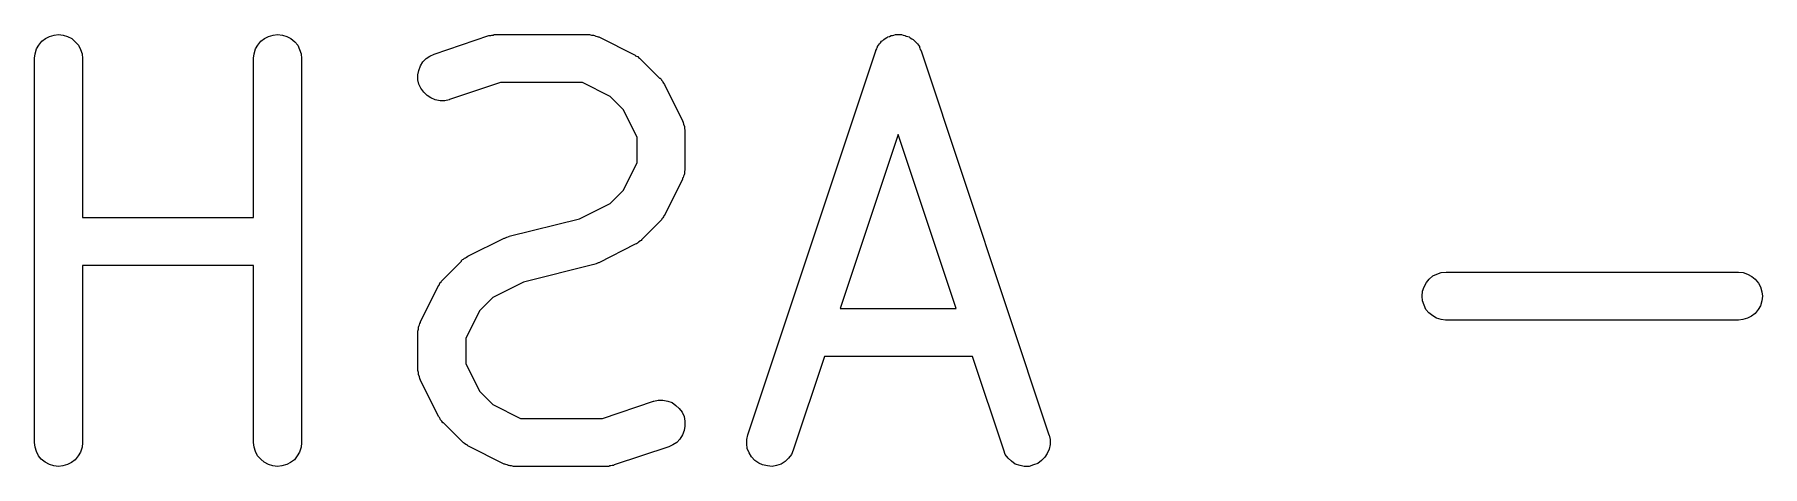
# Model space of a CAD drawing. Extents: x 129.3 to 161.9, y -126.2 to -63.9.
# Drawn here: x 153.773 to 157.378, y -125.888 to -124.988 of the extents above; entities that cross this region are included whole.
import ezdxf

# ---------------------------------------------------------------- set-up
doc = ezdxf.new("R2010")
doc.units = 0
doc.layers.add('BLACK', color=7, linetype='CONTINUOUS')

msp = doc.modelspace()

# ---------------------------------------------------------------- linework, layer by layer
at = {"layer": 'BLACK', "linetype": 'CONTINUOUS'}
for p, q in [((153.774, -125.028), (153.777, -125.018)), ((153.777, -125.018), (153.782, -125.01)), ((153.782, -125.01), (153.788, -125.002)), ((153.788, -125.002), (153.796, -124.996)), ((153.796, -124.996), (153.804, -124.992)), ((153.804, -124.992), (153.814, -124.989)), ((153.814, -124.989), (153.823, -124.988)), ((153.823, -124.988), (153.833, -124.989)), ((153.833, -124.989), (153.842, -124.992)), ((153.842, -124.992), (153.851, -124.996)), ((153.851, -124.996), (153.858, -125.003)), ((153.858, -125.003), (153.865, -125.01)), ((153.865, -125.01), (153.869, -125.019)), ((153.869, -125.019), (153.872, -125.028)), ((154.231, -125.028), (154.234, -125.018)), ((154.234, -125.018), (154.239, -125.01)), ((154.239, -125.01), (154.245, -125.002)), ((154.245, -125.002), (154.253, -124.996)), ((154.253, -124.996), (154.261, -124.992)), ((154.261, -124.992), (154.271, -124.989)), ((154.271, -124.989), (154.28, -124.988)), ((154.28, -124.988), (154.29, -124.989)), ((154.29, -124.989), (154.299, -124.992)), ((154.299, -124.992), (154.308, -124.996)), ((154.308, -124.996), (154.316, -125.003)), ((154.316, -125.003), (154.322, -125.01)), ((154.322, -125.01), (154.326, -125.019)), ((154.326, -125.019), (154.329, -125.028)), ((154.607, -125.029), (154.721, -124.99)), ((154.721, -124.99), (154.722, -124.99)), ((154.722, -124.99), (154.725, -124.99)), ((154.725, -124.99), (154.727, -124.989)), ((154.727, -124.989), (154.73, -124.989)), ((154.73, -124.989), (154.732, -124.988)), ((154.732, -124.988), (154.734, -124.988)), ((154.734, -124.988), (154.737, -124.988)), ((154.737, -124.988), (154.928, -124.988)), ((154.928, -124.988), (154.93, -124.988)), ((154.928, -124.988), (154.928, -124.988)), ((154.93, -124.988), (154.931, -124.988)), ((154.931, -124.988), (154.935, -124.989)), ((154.935, -124.989), (154.938, -124.989)), ((154.938, -124.989), (154.939, -124.989)), ((154.939, -124.989), (154.941, -124.99)), ((154.941, -124.99), (154.944, -124.991)), ((154.944, -124.991), (154.947, -124.992)), ((154.947, -124.992), (154.949, -124.993)), ((154.949, -124.993), (154.95, -124.993)), ((154.95, -124.993), (155.026, -125.031)), ((155.528, -125.021), (155.53, -125.018)), ((155.528, -125.022), (155.528, -125.021)), ((155.53, -125.018), (155.531, -125.015)), ((155.531, -125.015), (155.532, -125.014)), ((155.532, -125.013), (155.534, -125.01)), ((155.532, -125.014), (155.532, -125.013)), ((155.534, -125.01), (155.536, -125.007)), ((155.536, -125.007), (155.537, -125.006)), ((155.537, -125.006), (155.538, -125.005)), ((155.538, -125.005), (155.54, -125.002)), ((155.54, -125.002), (155.543, -125)), ((155.543, -125), (155.544, -124.999)), ((155.544, -124.999), (155.545, -124.998)), ((155.545, -124.998), (155.548, -124.996)), ((155.548, -124.996), (155.551, -124.994)), ((155.551, -124.994), (155.552, -124.994)), ((155.552, -124.994), (155.553, -124.993)), ((155.553, -124.993), (155.557, -124.992)), ((155.557, -124.992), (155.56, -124.99)), ((155.56, -124.99), (155.561, -124.99)), ((155.561, -124.99), (155.563, -124.99)), ((155.563, -124.99), (155.566, -124.989)), ((155.566, -124.989), (155.569, -124.988)), ((155.569, -124.988), (155.571, -124.988)), ((155.571, -124.988), (155.572, -124.988)), ((155.572, -124.988), (155.576, -124.988)), ((155.576, -124.988), (155.579, -124.988)), ((155.579, -124.988), (155.58, -124.988)), ((155.58, -124.988), (155.582, -124.988)), ((155.582, -124.988), (155.585, -124.989)), ((155.585, -124.989), (155.589, -124.99)), ((155.589, -124.99), (155.59, -124.99)), ((155.59, -124.99), (155.591, -124.991)), ((155.591, -124.991), (155.595, -124.992)), ((155.595, -124.992), (155.598, -124.993)), ((155.598, -124.993), (155.599, -124.994)), ((155.599, -124.994), (155.6, -124.995)), ((155.6, -124.995), (155.603, -124.997)), ((155.603, -124.997), (155.606, -124.998)), ((155.606, -124.998), (155.607, -124.999)), ((155.607, -124.999), (155.608, -125)), ((155.608, -125), (155.611, -125.003)), ((155.611, -125.003), (155.613, -125.005)), ((155.613, -125.005), (155.614, -125.006)), ((155.614, -125.006), (155.615, -125.007)), ((155.615, -125.007), (155.617, -125.01)), ((155.617, -125.01), (155.619, -125.013)), ((155.619, -125.013), (155.619, -125.014)), ((155.619, -125.014), (155.62, -125.016)), ((155.62, -125.016), (155.621, -125.019)), ((155.621, -125.019), (155.623, -125.022)), ((153.773, -125.037), (153.774, -125.028)), ((153.773, -125.038), (153.773, -125.037)), ((153.773, -125.838), (153.773, -125.038)), ((153.872, -125.028), (153.873, -125.038)), ((153.873, -125.038), (153.873, -125.369)), ((154.23, -125.037), (154.231, -125.028)), ((154.23, -125.038), (154.23, -125.037)), ((154.23, -125.369), (154.23, -125.038)), ((154.329, -125.028), (154.33, -125.038)), ((154.33, -125.038), (154.33, -125.838)), ((154.575, -125.063), (154.578, -125.053)), ((154.578, -125.053), (154.583, -125.045)), ((154.583, -125.045), (154.59, -125.038)), ((154.59, -125.038), (154.598, -125.033)), ((154.598, -125.033), (154.607, -125.029)), ((155.026, -125.031), (155.027, -125.032)), ((155.027, -125.032), (155.029, -125.033)), ((155.029, -125.033), (155.032, -125.034)), ((155.032, -125.034), (155.033, -125.036)), ((155.033, -125.036), (155.035, -125.037)), ((155.035, -125.037), (155.037, -125.039)), ((155.037, -125.039), (155.039, -125.041)), ((155.039, -125.041), (155.077, -125.079)), ((155.261, -125.822), (155.528, -125.022)), ((155.623, -125.022), (155.889, -125.822)), ((154.573, -125.072), (154.575, -125.063)), ((154.573, -125.082), (154.573, -125.072)), ((154.575, -125.091), (154.573, -125.082)), ((154.579, -125.1), (154.575, -125.091)), ((154.745, -125.088), (154.639, -125.123)), ((154.916, -125.088), (154.745, -125.088)), ((154.974, -125.117), (154.916, -125.088)), ((155.077, -125.079), (155.078, -125.079)), ((155.078, -125.079), (155.08, -125.081)), ((155.08, -125.081), (155.081, -125.083)), ((155.081, -125.083), (155.083, -125.085)), ((155.083, -125.085), (155.084, -125.087)), ((155.084, -125.087), (155.085, -125.089)), ((155.085, -125.089), (155.087, -125.092)), ((155.087, -125.092), (155.125, -125.168)), ((154.585, -125.108), (154.579, -125.1)), ((154.592, -125.115), (154.585, -125.108)), ((154.6, -125.12), (154.592, -125.115)), ((154.609, -125.124), (154.6, -125.12)), ((154.619, -125.126), (154.609, -125.124)), ((154.629, -125.126), (154.619, -125.126)), ((154.638, -125.124), (154.629, -125.126)), ((154.639, -125.123), (154.638, -125.124)), ((155.001, -125.144), (154.974, -125.117)), ((155.03, -125.202), (155.001, -125.144)), ((155.125, -125.168), (155.125, -125.169)), ((155.125, -125.169), (155.126, -125.17)), ((155.126, -125.17), (155.126, -125.171)), ((155.126, -125.171), (155.127, -125.175)), ((155.127, -125.175), (155.128, -125.178)), ((155.128, -125.178), (155.129, -125.179)), ((155.129, -125.179), (155.129, -125.181)), ((155.129, -125.181), (155.129, -125.184)), ((155.129, -125.184), (155.13, -125.187)), ((155.13, -125.187), (155.13, -125.189)), ((155.13, -125.189), (155.13, -125.19)), ((155.13, -125.19), (155.13, -125.266)), ((155.575, -125.196), (155.454, -125.559)), ((155.696, -125.559), (155.575, -125.196)), ((155.03, -125.255), (155.03, -125.202)), ((155.001, -125.313), (155.03, -125.255)), ((155.13, -125.27), (155.129, -125.273)), ((155.129, -125.273), (155.129, -125.277)), ((155.13, -125.266), (155.13, -125.267)), ((155.13, -125.267), (155.13, -125.269)), ((155.13, -125.269), (155.13, -125.27)), ((155.125, -125.289), (155.087, -125.365)), ((155.126, -125.286), (155.125, -125.287)), ((155.125, -125.287), (155.125, -125.289)), ((155.127, -125.283), (155.126, -125.286)), ((155.128, -125.28), (155.127, -125.283)), ((155.129, -125.278), (155.128, -125.28)), ((155.129, -125.277), (155.129, -125.278)), ((154.91, -125.372), (154.974, -125.34)), ((154.974, -125.34), (155.001, -125.313)), ((153.873, -125.369), (154.23, -125.369)), ((154.763, -125.408), (154.91, -125.372)), ((155.077, -125.378), (155.039, -125.416)), ((155.079, -125.376), (155.077, -125.378)), ((155.081, -125.374), (155.079, -125.376)), ((155.082, -125.372), (155.081, -125.374)), ((155.084, -125.37), (155.082, -125.372)), ((155.085, -125.368), (155.084, -125.37)), ((155.086, -125.366), (155.085, -125.368)), ((155.087, -125.365), (155.086, -125.366)), ((154.677, -125.45), (154.753, -125.412)), ((154.753, -125.412), (154.754, -125.412)), ((154.754, -125.412), (154.758, -125.41)), ((154.754, -125.412), (154.754, -125.412)), ((154.754, -125.412), (154.754, -125.412)), ((154.758, -125.41), (154.763, -125.409)), ((154.763, -125.409), (154.763, -125.408)), ((154.763, -125.409), (154.763, -125.409)), ((155.039, -125.417), (155.037, -125.418)), ((155.039, -125.416), (155.039, -125.417)), ((154.67, -125.454), (154.672, -125.453)), ((154.672, -125.453), (154.674, -125.452)), ((154.674, -125.452), (154.677, -125.45)), ((155.026, -125.425), (154.95, -125.464)), ((155.029, -125.424), (155.026, -125.425)), ((155.031, -125.423), (155.029, -125.424)), ((155.033, -125.421), (155.031, -125.423)), ((155.034, -125.42), (155.033, -125.421)), ((155.037, -125.418), (155.034, -125.42)), ((154.23, -125.469), (153.873, -125.469)), ((153.873, -125.469), (153.873, -125.838)), ((154.23, -125.838), (154.23, -125.469)), ((154.626, -125.498), (154.664, -125.46)), ((154.664, -125.459), (154.666, -125.457)), ((154.664, -125.46), (154.664, -125.459)), ((154.666, -125.457), (154.668, -125.456)), ((154.668, -125.456), (154.67, -125.454)), ((154.94, -125.467), (154.793, -125.504)), ((154.945, -125.466), (154.94, -125.467)), ((154.94, -125.467), (154.94, -125.467)), ((154.94, -125.467), (154.94, -125.467)), ((154.949, -125.464), (154.945, -125.466)), ((154.95, -125.464), (154.949, -125.464)), ((154.949, -125.464), (154.949, -125.464)), ((154.949, -125.464), (154.949, -125.464)), ((156.69, -125.491), (156.699, -125.487)), ((156.699, -125.487), (156.708, -125.484)), ((156.708, -125.484), (156.718, -125.483)), ((156.718, -125.483), (157.328, -125.483)), ((157.328, -125.483), (157.338, -125.484)), ((157.328, -125.483), (157.328, -125.483)), ((157.338, -125.484), (157.347, -125.487)), ((157.347, -125.487), (157.356, -125.492)), ((154.578, -125.587), (154.616, -125.511)), ((154.616, -125.511), (154.617, -125.51)), ((154.617, -125.51), (154.618, -125.508)), ((154.618, -125.508), (154.619, -125.505)), ((154.619, -125.505), (154.621, -125.504)), ((154.621, -125.504), (154.622, -125.502)), ((154.622, -125.502), (154.624, -125.5)), ((154.624, -125.5), (154.626, -125.498)), ((154.793, -125.504), (154.729, -125.536)), ((156.668, -125.533), (156.669, -125.523)), ((156.669, -125.523), (156.672, -125.514)), ((156.672, -125.514), (156.677, -125.505)), ((156.677, -125.505), (156.683, -125.498)), ((156.683, -125.498), (156.69, -125.491)), ((157.356, -125.492), (157.363, -125.498)), ((157.363, -125.498), (157.37, -125.506)), ((157.37, -125.506), (157.374, -125.514)), ((157.374, -125.514), (157.377, -125.524)), ((157.377, -125.524), (157.378, -125.533)), ((154.729, -125.536), (154.702, -125.563)), ((155.454, -125.559), (155.696, -125.559)), ((156.669, -125.543), (156.668, -125.533)), ((156.672, -125.552), (156.669, -125.543)), ((156.676, -125.561), (156.672, -125.552)), ((156.682, -125.568), (156.676, -125.561)), ((157.369, -125.561), (157.363, -125.569)), ((157.374, -125.553), (157.369, -125.561)), ((157.377, -125.543), (157.374, -125.553)), ((157.378, -125.533), (157.377, -125.543)), ((154.574, -125.598), (154.575, -125.596)), ((154.574, -125.599), (154.574, -125.598)), ((154.575, -125.596), (154.576, -125.593)), ((154.576, -125.593), (154.577, -125.59)), ((154.577, -125.59), (154.578, -125.588)), ((154.578, -125.588), (154.578, -125.587)), ((154.702, -125.563), (154.673, -125.621)), ((156.69, -125.574), (156.682, -125.568)), ((156.698, -125.579), (156.69, -125.574)), ((156.708, -125.582), (156.698, -125.579)), ((156.717, -125.583), (156.708, -125.582)), ((156.718, -125.583), (156.717, -125.583)), ((157.328, -125.583), (156.718, -125.583)), ((157.337, -125.582), (157.328, -125.583)), ((157.347, -125.579), (157.337, -125.582)), ((157.355, -125.575), (157.347, -125.579)), ((157.363, -125.569), (157.355, -125.575)), ((154.573, -125.606), (154.574, -125.602)), ((154.573, -125.607), (154.573, -125.606)), ((154.573, -125.609), (154.573, -125.607)), ((154.573, -125.686), (154.573, -125.609)), ((154.573, -125.609), (154.573, -125.609)), ((154.574, -125.602), (154.574, -125.599)), ((154.673, -125.621), (154.673, -125.674)), ((155.421, -125.659), (155.356, -125.854)), ((155.73, -125.659), (155.421, -125.659)), ((155.795, -125.854), (155.73, -125.659)), ((154.573, -125.687), (154.573, -125.686)), ((154.573, -125.688), (154.573, -125.687)), ((154.574, -125.692), (154.573, -125.688)), ((154.574, -125.695), (154.574, -125.692)), ((154.574, -125.697), (154.574, -125.695)), ((154.575, -125.698), (154.574, -125.697)), ((154.576, -125.701), (154.575, -125.698)), ((154.577, -125.705), (154.576, -125.701)), ((154.577, -125.706), (154.577, -125.705)), ((154.578, -125.707), (154.577, -125.706)), ((154.673, -125.674), (154.702, -125.732)), ((154.578, -125.708), (154.578, -125.707)), ((154.616, -125.784), (154.578, -125.708)), ((154.702, -125.732), (154.729, -125.759)), ((154.729, -125.759), (154.787, -125.788)), ((154.958, -125.788), (155.064, -125.752)), ((155.064, -125.752), (155.065, -125.752)), ((155.065, -125.752), (155.074, -125.75)), ((155.074, -125.75), (155.084, -125.75)), ((155.084, -125.75), (155.094, -125.752)), ((155.094, -125.752), (155.103, -125.755)), ((155.103, -125.755), (155.111, -125.761)), ((155.111, -125.761), (155.118, -125.767)), ((155.118, -125.767), (155.124, -125.775)), ((155.124, -125.775), (155.128, -125.784)), ((154.618, -125.786), (154.616, -125.784)), ((154.619, -125.789), (154.618, -125.786)), ((154.62, -125.791), (154.619, -125.789)), ((154.621, -125.792), (154.62, -125.791)), ((154.623, -125.794), (154.621, -125.792)), ((154.625, -125.797), (154.623, -125.794)), ((154.626, -125.797), (154.625, -125.797)), ((154.664, -125.835), (154.626, -125.797)), ((154.787, -125.788), (154.958, -125.788)), ((155.128, -125.813), (155.125, -125.822)), ((155.128, -125.784), (155.13, -125.794)), ((155.13, -125.804), (155.128, -125.813)), ((155.13, -125.794), (155.13, -125.804)), ((153.774, -125.848), (153.773, -125.838)), ((153.777, -125.857), (153.774, -125.848)), ((153.872, -125.848), (153.869, -125.858)), ((153.873, -125.839), (153.872, -125.848)), ((153.873, -125.838), (153.873, -125.839)), ((154.231, -125.848), (154.23, -125.838)), ((154.234, -125.857), (154.231, -125.848)), ((154.329, -125.848), (154.326, -125.858)), ((154.33, -125.839), (154.329, -125.848)), ((154.33, -125.838), (154.33, -125.839)), ((154.666, -125.837), (154.664, -125.835)), ((154.668, -125.839), (154.666, -125.837)), ((154.67, -125.84), (154.668, -125.839)), ((154.671, -125.841), (154.67, -125.84)), ((154.674, -125.843), (154.671, -125.841)), ((154.676, -125.844), (154.674, -125.843)), ((154.677, -125.845), (154.676, -125.844)), ((154.753, -125.883), (154.677, -125.845)), ((155.096, -125.847), (154.982, -125.885)), ((155.105, -125.843), (155.096, -125.847)), ((155.113, -125.838), (155.105, -125.843)), ((155.119, -125.831), (155.113, -125.838)), ((155.125, -125.822), (155.119, -125.831)), ((155.259, -125.832), (155.261, -125.822)), ((155.259, -125.841), (155.259, -125.832)), ((155.26, -125.851), (155.259, -125.841)), ((155.889, -125.822), (155.89, -125.823)), ((155.89, -125.823), (155.892, -125.832)), ((155.892, -125.842), (155.89, -125.852)), ((155.892, -125.832), (155.892, -125.842)), ((153.781, -125.866), (153.777, -125.857)), ((153.787, -125.873), (153.781, -125.866)), ((153.795, -125.879), (153.787, -125.873)), ((153.804, -125.884), (153.795, -125.879)), ((153.813, -125.887), (153.804, -125.884)), ((153.842, -125.884), (153.832, -125.887)), ((153.85, -125.88), (153.842, -125.884)), ((153.858, -125.874), (153.85, -125.88)), ((153.864, -125.866), (153.858, -125.874)), ((153.869, -125.858), (153.864, -125.866)), ((154.238, -125.866), (154.234, -125.857)), ((154.245, -125.873), (154.238, -125.866)), ((154.252, -125.879), (154.245, -125.873)), ((154.261, -125.884), (154.252, -125.879)), ((154.27, -125.887), (154.261, -125.884)), ((154.299, -125.884), (154.289, -125.887)), ((154.307, -125.88), (154.299, -125.884)), ((154.315, -125.874), (154.307, -125.88)), ((154.321, -125.866), (154.315, -125.874)), ((154.326, -125.858), (154.321, -125.866)), ((154.754, -125.883), (154.753, -125.883)), ((154.756, -125.884), (154.754, -125.883)), ((154.759, -125.885), (154.756, -125.884)), ((154.762, -125.886), (154.759, -125.885)), ((154.763, -125.886), (154.762, -125.886)), ((154.765, -125.887), (154.763, -125.886)), ((154.978, -125.886), (154.975, -125.887)), ((154.981, -125.886), (154.978, -125.886)), ((154.982, -125.885), (154.981, -125.886)), ((155.264, -125.86), (155.26, -125.851)), ((155.269, -125.868), (155.264, -125.86)), ((155.276, -125.876), (155.269, -125.868)), ((155.284, -125.881), (155.276, -125.876)), ((155.292, -125.885), (155.284, -125.881)), ((155.302, -125.887), (155.292, -125.885)), ((155.321, -125.886), (155.312, -125.888)), ((155.331, -125.883), (155.321, -125.886)), ((155.339, -125.878), (155.331, -125.883)), ((155.346, -125.871), (155.339, -125.878)), ((155.352, -125.863), (155.346, -125.871)), ((155.356, -125.854), (155.352, -125.863)), ((155.356, -125.854), (155.356, -125.854)), ((155.798, -125.863), (155.795, -125.854)), ((155.804, -125.871), (155.798, -125.863)), ((155.811, -125.877), (155.804, -125.871)), ((155.819, -125.883), (155.811, -125.877)), ((155.829, -125.886), (155.819, -125.883)), ((155.838, -125.888), (155.829, -125.886)), ((155.857, -125.885), (155.848, -125.888)), ((155.866, -125.882), (155.857, -125.885)), ((155.874, -125.876), (155.866, -125.882)), ((155.881, -125.869), (155.874, -125.876)), ((155.886, -125.861), (155.881, -125.869)), ((155.89, -125.852), (155.886, -125.861)), ((153.823, -125.888), (153.813, -125.887)), ((153.832, -125.887), (153.823, -125.888)), ((154.28, -125.888), (154.27, -125.887)), ((154.289, -125.887), (154.28, -125.888)), ((154.768, -125.887), (154.765, -125.887)), ((154.772, -125.888), (154.768, -125.887)), ((154.773, -125.888), (154.772, -125.888)), ((154.775, -125.888), (154.773, -125.888)), ((154.966, -125.888), (154.775, -125.888)), ((154.775, -125.888), (154.775, -125.888)), ((154.969, -125.888), (154.966, -125.888)), ((154.971, -125.888), (154.969, -125.888)), ((154.973, -125.887), (154.971, -125.888)), ((154.975, -125.887), (154.973, -125.887)), ((155.312, -125.888), (155.302, -125.887)), ((155.848, -125.888), (155.838, -125.888))]:
    msp.add_line(p, q, dxfattribs=at)

doc.saveas('drawing.dxf')
